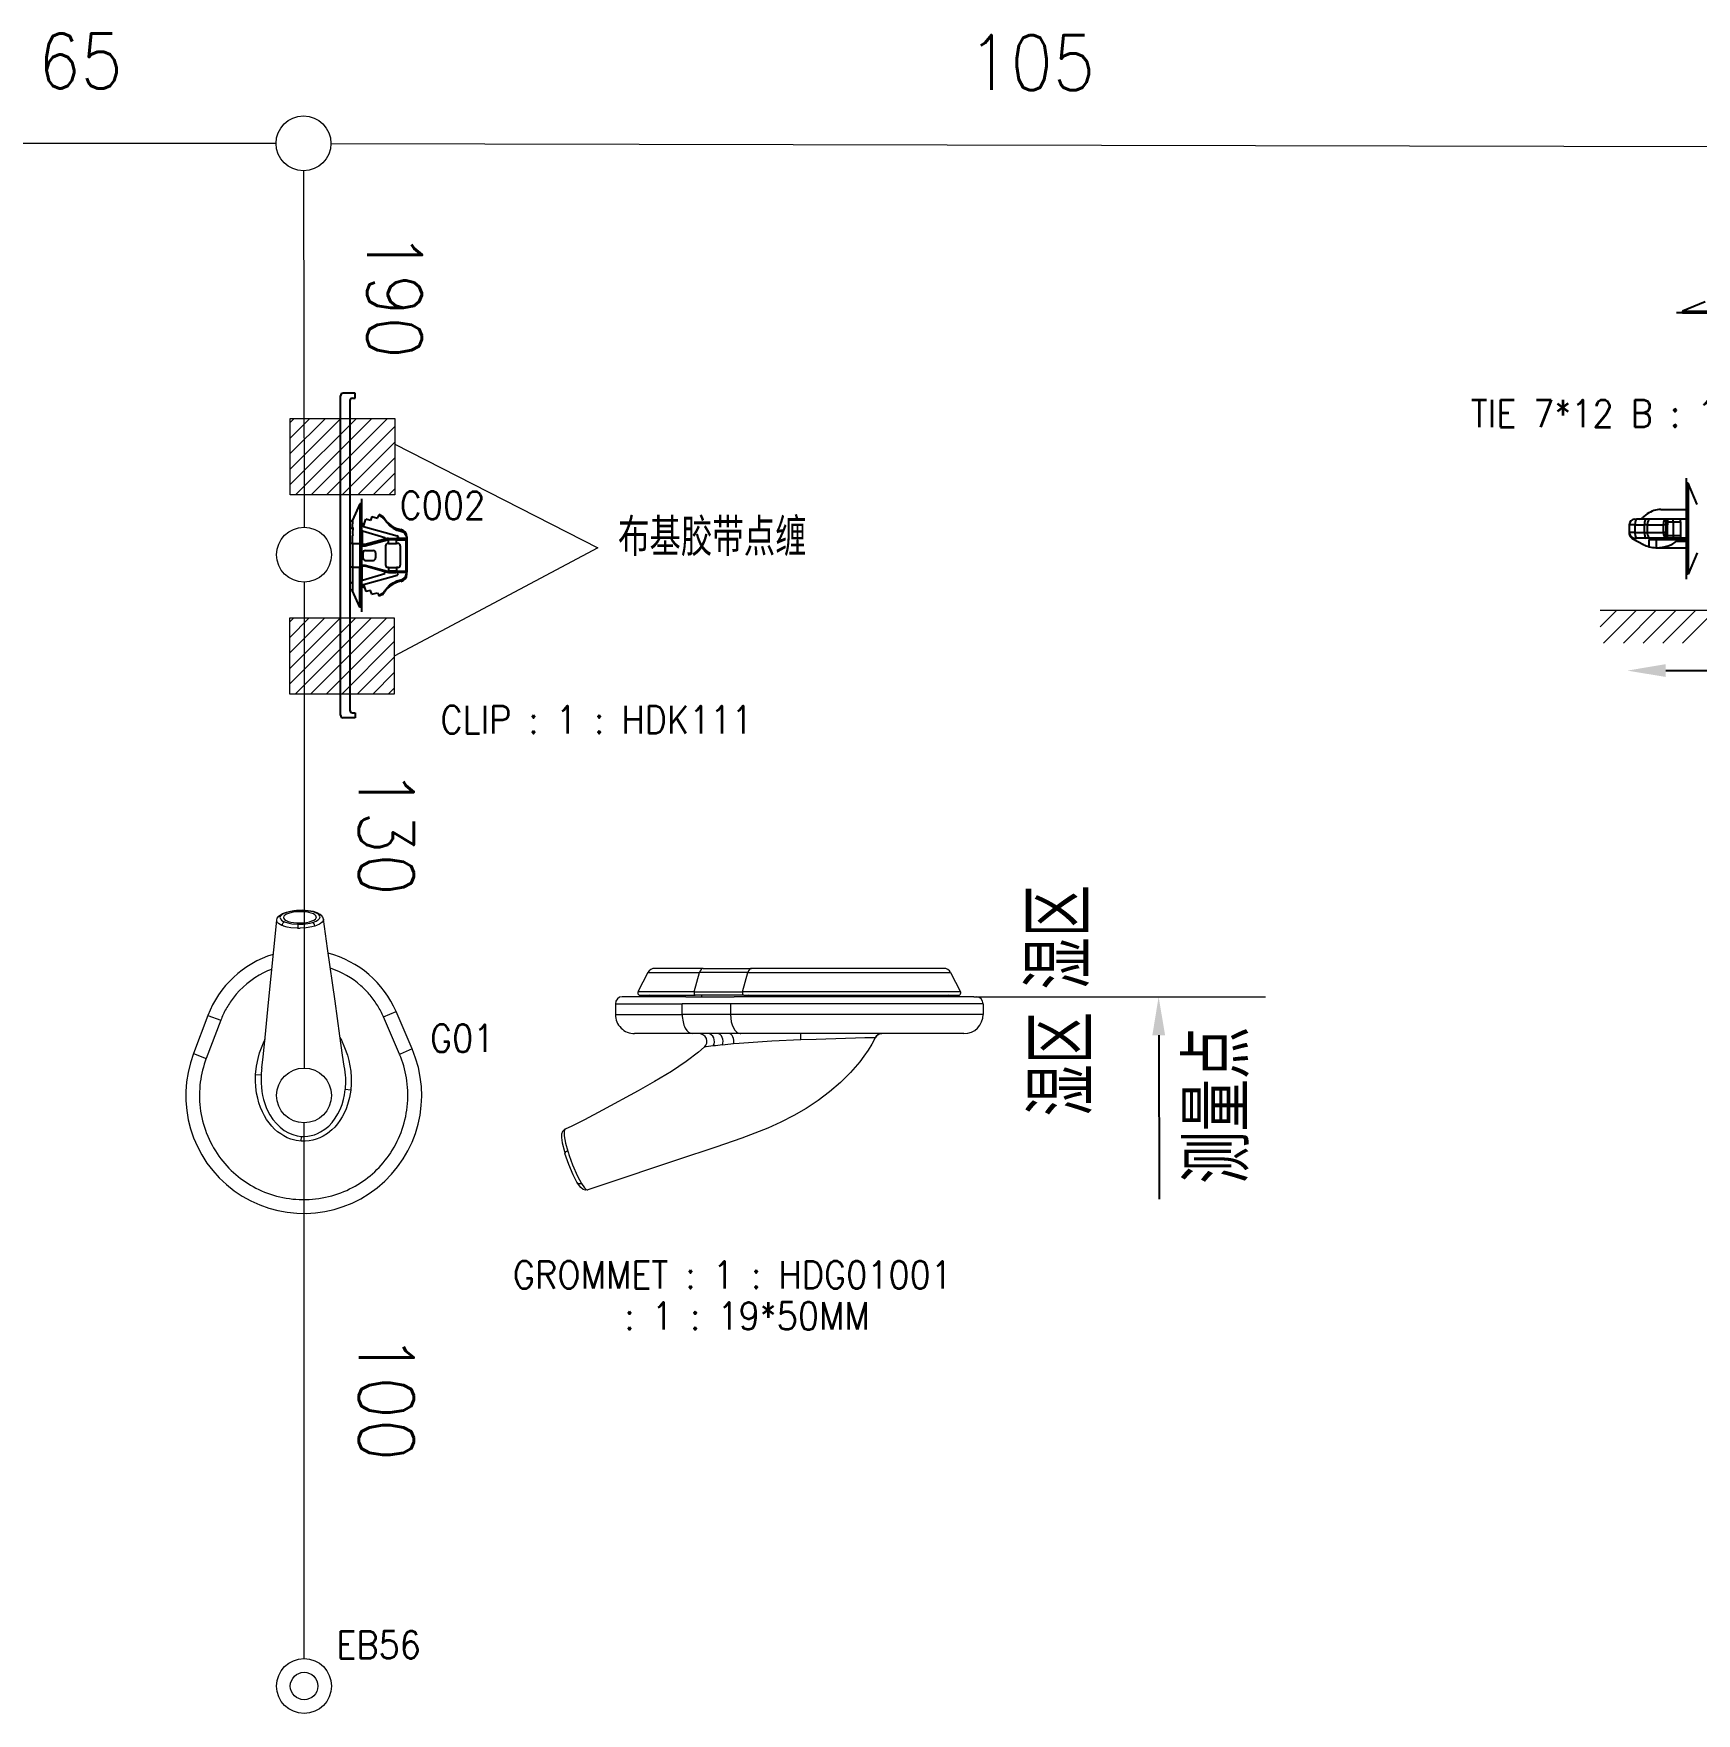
# Model space of a CAD drawing. Header units: inches. Extents: x 47316 to 59086, y 3141 to 11743.
# Drawn here: x 51631.8 to 51783.3, y 9577.9 to 9730.9 of the extents above; entities that cross this region are included whole.
import ezdxf

# ---------------------------------------------------------------- set-up
doc = ezdxf.new("R2010")
doc.units = ezdxf.units.IN
doc.header["$MEASUREMENT"] = 0
doc.styles.add('MtX_FangSong_GB2312', font='')
doc.styles.get("Standard").update_dxf_attribs({"font": ''})
doc.styles.get('MtX_FangSong_GB2312').set_extended_font_data('FangSong_GB2312')
doc.styles.get('Standard').set_extended_font_data('SimSun')
doc.linetypes.add('_VH_FELT_TAPE', pattern='A,0.4,-0.7,["FELT",Standard,S=0.3,R=0,X=-0.5,Y=-0.15],-0.7', length=1.8)
doc.linetypes.add('_VH_FULL_TAPE', pattern='A,0.0001,[30,VeSys.shx,S=0.1,R=0,X=0,Y=0],-0.8,[30,VeSys.shx,S=0.1,R=180,X=0,Y=0],-0.0001', length=0.8002)

msp = doc.modelspace()

# ---------------------------------------------------------------- linework, layer by layer
at = {"color": 0, "linetype": '_VH_FELT_TAPE', "lineweight": 15, "ltscale": 5}
for p, q in [((51653.88, 9720.91), (51617.37, 9720.91)), ((51658.88, 9720.9), (51785.26, 9720.63))]:
    msp.add_line(p, q, dxfattribs=at)
at = {"color": 0, "linetype": '_VH_FULL_TAPE', "lineweight": 15, "ltscale": 5}
for p, q in [((51656.39, 9718.41), (51656.43, 9685.93)), ((51656.43, 9680.93), (51656.43, 9636.66)), ((51656.43, 9582.85), (51656.43, 9631.66))]:
    msp.add_line(p, q, dxfattribs=at)
at = {"color": 0, "lineweight": -3, "ltscale": 0.224985}
msp.add_line((51786.35, 9705.46), (51781.5, 9705.46), dxfattribs=at)
at = {"color": 0, "lineweight": -3, "ltscale": 0.102777}
msp.add_line((51784.09, 9706.47), (51782.03, 9705.62), dxfattribs=at)
at = {"color": 0, "lineweight": -3, "ltscale": 0.202499}
for p, q in [((51782.03, 9705.62), (51786.41, 9705.62)), ((51782.03, 9705.46), (51786.41, 9705.46))]:
    msp.add_line(p, q, dxfattribs=at)
at = {"color": 0, "lineweight": -3, "ltscale": 0.0075}
msp.add_line((51782.03, 9705.62), (51782.03, 9705.46), dxfattribs=at)
at = {"color": 0, "lineweight": -3}
for p, q in [((51659.75, 9668.8), (51659.75, 9697.92)), ((51661.1, 9698.15), (51659.98, 9698.15)), ((51660.83, 9697.7), (51661.1, 9697.7)), ((51661.1, 9697.7), (51661.1, 9698.15)), ((51660.6, 9697.47), (51660.6, 9669.25)), ((51661.68, 9688.51), (51661.68, 9684.48)), ((51661.5, 9688.07), (51660.86, 9686.58)), ((51661.68, 9688.11), (51661.5, 9688.07)), ((51661.5, 9688.07), (51661.5, 9687.58)), ((51661.5, 9687.58), (51661.5, 9684.44)), ((51661.68, 9687.62), (51661.68, 9688.11)), ((51661.68, 9684.44), (51661.68, 9687.62)), ((51663.12, 9686.77), (51663.24, 9687.01)), ((51663.27, 9687.08), (51663.24, 9687.01)), ((51663.57, 9686.82), (51663.24, 9687.01)), ((51663.57, 9686.92), (51663.27, 9687.08)), ((51660.86, 9686.5), (51660.86, 9686.58)), ((51660.86, 9686.07), (51660.86, 9686.24)), ((51660.86, 9685.92), (51660.86, 9686.07)), ((51661.68, 9686.27), (51661.81, 9686.27)), ((51661.81, 9686.02), (51661.68, 9686.05)), ((51661.68, 9685.68), (51661.72, 9685.64)), ((51661.72, 9685.64), (51661.72, 9684.35)), ((51661.72, 9685.64), (51661.77, 9685.6)), ((51661.77, 9685.6), (51663.79, 9685.01)), ((51661.81, 9686.27), (51661.93, 9686.26)), ((51661.81, 9686.27), (51661.81, 9686.02)), ((51661.81, 9686.02), (51661.84, 9686.01)), ((51661.84, 9686.01), (51662.06, 9686.66)), ((51661.84, 9686.01), (51664.91, 9685.15)), ((51662.48, 9686.55), (51662.06, 9686.66)), ((51662.6, 9686.9), (51662.48, 9686.55)), ((51662.6, 9686.9), (51663.12, 9686.77)), ((51663.57, 9686.82), (51663.57, 9686.92)), ((51663.77, 9686.73), (51663.77, 9686.62)), ((51665.25, 9685.73), (51665.25, 9685.58)), ((51660.74, 9684.44), (51660.6, 9684.44)), ((51660.86, 9684.44), (51660.74, 9684.44)), ((51660.86, 9684.44), (51660.86, 9685.17)), ((51660.86, 9684.44), (51660.86, 9682.29)), ((51660.86, 9684.44), (51661.5, 9684.44)), ((51661.5, 9684.44), (51661.5, 9682.29)), ((51661.5, 9684.44), (51661.68, 9684.44)), ((51661.68, 9682.24), (51661.68, 9684.48)), ((51661.68, 9684.44), (51661.68, 9682.29)), ((51661.99, 9684.35), (51661.68, 9684.35)), ((51661.68, 9684.24), (51662.01, 9684.24)), ((51664.01, 9684.91), (51661.99, 9684.35)), ((51662.01, 9684.24), (51661.99, 9684.35)), ((51662.01, 9684.24), (51664.03, 9684.8)), ((51663.79, 9685.01), (51663.79, 9684.85)), ((51663.85, 9684.24), (51663.85, 9682.49)), ((51664.03, 9684.8), (51664.01, 9684.91)), ((51664.12, 9684.91), (51664.01, 9684.91)), ((51664.03, 9684.8), (51664.12, 9684.8)), ((51664.12, 9684.46), (51664.08, 9684.46)), ((51664.12, 9684.8), (51664.12, 9684.91)), ((51664.12, 9684.91), (51664.81, 9684.91)), ((51664.12, 9684.46), (51664.12, 9684.8)), ((51664.86, 9684.8), (51664.12, 9684.8)), ((51664.12, 9684.46), (51664.86, 9684.46)), ((51665.68, 9684.91), (51664.81, 9684.91)), ((51664.86, 9684.46), (51664.86, 9684.8)), ((51664.86, 9684.8), (51665.74, 9684.8)), ((51664.97, 9684.46), (51664.86, 9684.46)), ((51665, 9685.05), (51665, 9685.02)), ((51665.2, 9684.24), (51665.2, 9682.49)), ((51665.74, 9681.93), (51665.74, 9684.8)), ((51665.8, 9685.07), (51665.8, 9684.85)), ((51665.8, 9684.89), (51665.8, 9684.9)), ((51665.8, 9684.85), (51665.8, 9684.89)), ((51665.8, 9684.85), (51665.8, 9681.87)), ((51661.68, 9682.49), (51662.01, 9682.49)), ((51661.99, 9682.38), (51661.68, 9682.38)), ((51661.72, 9681.08), (51661.72, 9682.38)), ((51661.79, 9683.59), (51661.79, 9683.14)), ((51662.01, 9682.49), (51661.99, 9682.38)), ((51664.01, 9681.82), (51661.99, 9682.38)), ((51662.01, 9682.49), (51664.03, 9681.93)), ((51662.02, 9683.81), (51662.73, 9683.81)), ((51662.02, 9682.91), (51662.73, 9682.91)), ((51662.96, 9683.14), (51662.96, 9683.59)), ((51660.74, 9682.29), (51660.6, 9682.29)), ((51660.86, 9682.29), (51660.74, 9682.29)), ((51660.86, 9682.29), (51660.86, 9681.56)), ((51660.86, 9682.29), (51661.5, 9682.29)), ((51660.86, 9681.56), (51660.86, 9680.8)), ((51661.5, 9679.14), (51661.5, 9682.29)), ((51661.5, 9682.29), (51661.68, 9682.29)), ((51661.68, 9682.29), (51661.68, 9679.11)), ((51661.68, 9682.24), (51661.68, 9678.21)), ((51661.68, 9681.04), (51661.72, 9681.08)), ((51661.72, 9681.08), (51661.77, 9681.12)), ((51661.77, 9681.12), (51663.79, 9681.72)), ((51661.84, 9680.72), (51664.91, 9681.57)), ((51663.79, 9681.72), (51663.79, 9681.88)), ((51664.03, 9681.93), (51664.01, 9681.82)), ((51664.12, 9681.82), (51664.01, 9681.82)), ((51664.03, 9681.93), (51664.12, 9681.93)), ((51664.12, 9682.26), (51664.08, 9682.26)), ((51664.12, 9682.26), (51664.12, 9681.93)), ((51664.12, 9682.26), (51664.86, 9682.26)), ((51664.12, 9681.93), (51664.12, 9681.82)), ((51664.86, 9681.93), (51664.12, 9681.93)), ((51664.12, 9681.82), (51664.81, 9681.82)), ((51665.68, 9681.82), (51664.81, 9681.82)), ((51664.86, 9682.26), (51664.86, 9681.93)), ((51664.97, 9682.26), (51664.86, 9682.26)), ((51664.86, 9681.93), (51665.74, 9681.93)), ((51665, 9681.68), (51665, 9681.7)), ((51665.25, 9681), (51665.25, 9681.15)), ((51665.8, 9681.66), (51665.8, 9681.87)), ((51665.8, 9681.87), (51665.8, 9681.83)), ((51665.8, 9681.83), (51665.8, 9681.83)), ((51660.86, 9680.8), (51660.86, 9680.65)), ((51660.86, 9680.65), (51660.86, 9680.47)), ((51660.86, 9680.47), (51660.86, 9680.22)), ((51660.86, 9680.22), (51660.86, 9680.15)), ((51661.5, 9678.66), (51660.86, 9680.15)), ((51661.68, 9680.67), (51661.81, 9680.71)), ((51661.81, 9680.46), (51661.68, 9680.46)), ((51661.81, 9680.71), (51661.84, 9680.72)), ((51661.81, 9680.71), (51661.81, 9680.46)), ((51661.81, 9680.46), (51661.93, 9680.46)), ((51661.84, 9680.72), (51662.06, 9680.07)), ((51662.48, 9680.17), (51662.06, 9680.07)), ((51662.6, 9679.82), (51662.48, 9680.17)), ((51662.6, 9679.82), (51663.12, 9679.95)), ((51663.12, 9679.95), (51663.24, 9679.72)), ((51663.57, 9679.91), (51663.24, 9679.72)), ((51663.27, 9679.64), (51663.24, 9679.72)), ((51663.57, 9679.81), (51663.27, 9679.64)), ((51663.57, 9679.91), (51663.57, 9679.81)), ((51663.77, 9680), (51663.77, 9680.1)), ((51661.5, 9678.66), (51661.5, 9679.14)), ((51661.68, 9678.61), (51661.5, 9678.66)), ((51661.68, 9679.11), (51661.68, 9678.61)), ((51661.1, 9668.58), (51659.98, 9668.58)), ((51660.83, 9669.03), (51661.1, 9669.03)), ((51661.1, 9669.03), (51661.1, 9668.58))]:
    msp.add_line(p, q, dxfattribs=at)
at = {"color": 0, "lineweight": 15}
for p, q in [((51661.2, 9695.84), (51655.17, 9689.82)), ((51659.79, 9695.84), (51655.17, 9691.23)), ((51658.37, 9695.84), (51655.17, 9692.64)), ((51656.96, 9695.84), (51655.17, 9694.06)), ((51655.54, 9695.84), (51655.17, 9695.47)), ((51655.17, 9688.89), (51655.17, 9695.84)), ((51655.17, 9695.84), (51664.7, 9695.84)), ((51662.61, 9695.84), (51655.66, 9688.89)), ((51664.03, 9695.84), (51657.08, 9688.89)), ((51664.7, 9695.1), (51658.49, 9688.89)), ((51664.7, 9695.84), (51664.7, 9688.89)), ((51664.7, 9693.68), (51659.9, 9688.89)), ((51664.7, 9693.49), (51683.2, 9684.07)), ((51664.7, 9692.27), (51661.32, 9688.89)), ((51664.7, 9690.86), (51662.73, 9688.89)), ((51664.7, 9688.89), (51655.17, 9688.89)), ((51664.7, 9689.44), (51664.15, 9688.89)), ((51683.2, 9684.07), (51664.65, 9674.2)), ((51774.53, 9676.86, 0), (51776.06, 9678.39, 0)), ((51774.53, 9678.39, 0), (51800.42, 9678.39, 0)), ((51774.85, 9675.38, 0), (51777.85, 9678.39, 0)), ((51776.65, 9675.38, 0), (51779.65, 9678.39, 0)), ((51778.44, 9675.38, 0), (51781.45, 9678.39, 0)), ((51780.24, 9675.38, 0), (51783.24, 9678.39, 0)), ((51782.04, 9675.38, 0), (51785.04, 9678.39, 0)), ((51661.16, 9677.68), (51655.13, 9671.65)), ((51659.74, 9677.68), (51655.13, 9673.06)), ((51658.33, 9677.68), (51655.13, 9674.48)), ((51656.91, 9677.68), (51655.13, 9675.89)), ((51655.5, 9677.68), (51655.13, 9677.3)), ((51655.13, 9670.72), (51655.13, 9677.68)), ((51655.13, 9677.68), (51664.65, 9677.68)), ((51662.57, 9677.68), (51655.62, 9670.72)), ((51663.98, 9677.68), (51657.03, 9670.72)), ((51664.65, 9676.93), (51658.45, 9670.72)), ((51664.65, 9677.68), (51664.65, 9670.72)), ((51664.65, 9675.52), (51659.86, 9670.72)), ((51664.65, 9674.1), (51661.27, 9670.72)), ((51664.65, 9672.69), (51662.69, 9670.72)), ((51664.65, 9670.72), (51655.13, 9670.72)), ((51664.65, 9671.27), (51664.1, 9670.72)), ((51653.94, 9650.13), (51653.99, 9650.3)), ((51653.99, 9650.3), (51654.1, 9650.46)), ((51654.1, 9650.46), (51654.25, 9650.59)), ((51654.25, 9650.45), (51654.23, 9650.36)), ((51654.23, 9650.36), (51654.27, 9650.24)), ((51654.25, 9650.59), (51654.48, 9650.73)), ((51654.32, 9650.54), (51654.25, 9650.45)), ((51654.27, 9650.24), (51654.37, 9650.12)), ((51654.4, 9650.62), (51654.32, 9650.54)), ((51654.52, 9650.7), (51654.4, 9650.62)), ((51654.48, 9650.73), (51654.83, 9650.86)), ((51654.67, 9650.77), (51654.52, 9650.7)), ((51655.05, 9650.89), (51654.67, 9650.77)), ((51654.83, 9650.86), (51655.29, 9650.96)), ((51655.51, 9650.97), (51655.05, 9650.89)), ((51655.29, 9650.96), (51655.87, 9651.02)), ((51655.75, 9651), (51655.51, 9650.97)), ((51656.25, 9651.01), (51655.75, 9651)), ((51655.87, 9651.02), (51656.26, 9651.03)), ((51656.85, 9650.96), (51656.25, 9651.01)), ((51656.81, 9650.99), (51656.26, 9651.03)), ((51657.28, 9650.91), (51656.81, 9650.99)), ((51657.25, 9650.89), (51656.85, 9650.96)), ((51657.41, 9650.83), (51657.25, 9650.89)), ((51657.64, 9650.79), (51657.28, 9650.91)), ((51657.68, 9650.71), (51657.41, 9650.83)), ((51657.89, 9650.65), (51657.64, 9650.79)), ((51657.76, 9650.19), (51657.84, 9650.27)), ((51657.88, 9650.51), (51657.82, 9650.6)), ((51657.84, 9650.27), (51657.88, 9650.35)), ((51657.89, 9650.43), (51657.88, 9650.51)), ((51657.88, 9650.35), (51657.89, 9650.43)), ((51658.05, 9650.52), (51657.89, 9650.65)), ((51658.14, 9650.39), (51658.05, 9650.52)), ((51658.2, 9650.21), (51658.14, 9650.39)), ((51658.2, 9650.21), (51658.18, 9650.08)), ((51658.58, 9647.54), (51658.2, 9650.21)), ((51653.67, 9647.44), (51653.94, 9650.13)), ((51653.95, 9650.03), (51653.94, 9650.13)), ((51654.01, 9649.92), (51653.95, 9650.03)), ((51654.1, 9649.82), (51654.01, 9649.92)), ((51654.25, 9649.73), (51654.1, 9649.82)), ((51654.42, 9649.64), (51654.25, 9649.73)), ((51654.37, 9650.12), (51654.49, 9650.04)), ((51654.46, 9649.63), (51654.42, 9649.64)), ((51654.56, 9649.59), (51654.46, 9649.63)), ((51654.49, 9650.04), (51654.65, 9649.97)), ((51654.88, 9649.5), (51654.56, 9649.59)), ((51654.65, 9649.97), (51654.95, 9649.88)), ((51655.23, 9649.44), (51654.88, 9649.5)), ((51654.95, 9649.88), (51655.32, 9649.81)), ((51655.85, 9649.4), (51655.23, 9649.44)), ((51655.32, 9649.81), (51655.88, 9649.77)), ((51655.88, 9649.77), (51656.34, 9649.78)), ((51656.61, 9649.43), (51656.08, 9649.4)), ((51656.34, 9649.78), (51656.57, 9649.8)), ((51656.57, 9649.8), (51657, 9649.87)), ((51657.14, 9649.52), (51656.61, 9649.43)), ((51657, 9649.87), (51657.21, 9649.93)), ((51657.41, 9649.59), (51657.14, 9649.52)), ((51657.21, 9649.93), (51657.54, 9650.05)), ((51657.57, 9649.64), (51657.41, 9649.59)), ((51657.54, 9650.05), (51657.66, 9650.12)), ((51657.84, 9649.76), (51657.57, 9649.64)), ((51657.66, 9650.12), (51657.76, 9650.19)), ((51657.94, 9649.82), (51657.84, 9649.76)), ((51658.09, 9649.95), (51657.94, 9649.82)), ((51658.18, 9650.08), (51658.09, 9649.95)), ((51653.19, 9642.63), (51653.67, 9647.44)), ((51659.26, 9642.76), (51658.58, 9647.54)), ((51692.8, 9645.74), (51688.39, 9645.74)), ((51692.8, 9645.74), (51697.2, 9645.74)), ((51714.55, 9645.74), (51697.2, 9645.74)), ((51714.72, 9645.74), (51714.55, 9645.74)), ((51687.77, 9645.36), (51686.86, 9643.59)), ((51687.77, 9645.36), (51692.47, 9645.36)), ((51691.99, 9643.59), (51692.47, 9645.36)), ((51696.87, 9645.36), (51692.47, 9645.36)), ((51696.39, 9643.59), (51696.87, 9645.36)), ((51696.87, 9645.36), (51715.16, 9645.36)), ((51715.16, 9645.36), (51715.34, 9645.36)), ((51715.34, 9645.36), (51716.25, 9643.59)), ((51652.9, 9639.44), (51653.19, 9642.63)), ((51659.68, 9639.58), (51659.26, 9642.76)), ((51691.23, 9643.15), (51685.43, 9643.15)), ((51691.99, 9643.59), (51686.86, 9643.59)), ((51687.05, 9643.29), (51692.08, 9643.29)), ((51691.23, 9643.15), (51695.63, 9643.15)), ((51691.99, 9643.59), (51696.39, 9643.59)), ((51696.49, 9643.29), (51692.08, 9643.29)), ((51717.47, 9643.15), (51695.63, 9643.15)), ((51716.05, 9643.59), (51696.39, 9643.59)), ((51696.49, 9643.29), (51715.87, 9643.29)), ((51715.87, 9643.29), (51716.06, 9643.29)), ((51716.25, 9643.59), (51716.05, 9643.59)), ((51717.47, 9643.15), (51717.68, 9643.15)), ((51717.47, 9643.15), (51744.04, 9643.15)), ((51647.67, 9641.45), (51646.35, 9637.99)), ((51647.67, 9641.45), (51648.84, 9641.01)), ((51663.67, 9641.32), (51664.82, 9641.81)), ((51665.13, 9637.91), (51663.67, 9641.32)), ((51666.28, 9638.4), (51664.82, 9641.81)), ((51684.8, 9642.52), (51690.89, 9642.52)), ((51684.8, 9642.52), (51684.8, 9641.54)), ((51684.8, 9641.54), (51690.89, 9641.54)), ((51695.3, 9642.52), (51690.89, 9642.52)), ((51690.89, 9641.54), (51690.89, 9642.52)), ((51695.3, 9641.54), (51690.89, 9641.54)), ((51718.09, 9642.52), (51695.3, 9642.52)), ((51695.3, 9642.52), (51695.3, 9641.54)), ((51718.09, 9641.54), (51695.3, 9641.54)), ((51718.31, 9642.52), (51718.09, 9642.52)), ((51718.31, 9641.54), (51718.09, 9641.54)), ((51718.31, 9642.52), (51718.31, 9641.54)), ((51648.84, 9641.01), (51647.52, 9637.54)), ((51659.93, 9637.84), (51659.68, 9639.58)), ((51686.62, 9639.79), (51686.55, 9639.79)), ((51688.33, 9639.79), (51686.62, 9639.79)), ((51689.35, 9639.79), (51688.33, 9639.79)), ((51690.53, 9639.79), (51689.35, 9639.79)), ((51691.82, 9639.79), (51690.53, 9639.79)), ((51696.22, 9639.79), (51691.82, 9639.79)), ((51699.05, 9639.79), (51696.22, 9639.79)), ((51702.27, 9639.79), (51699.05, 9639.79)), ((51705.62, 9639.79), (51702.27, 9639.79)), ((51708.79, 9639.79), (51705.62, 9639.79)), ((51711.51, 9639.79), (51708.79, 9639.79)), ((51713.69, 9639.79), (51711.51, 9639.79)), ((51715.38, 9639.79), (51713.69, 9639.79)), ((51716.36, 9639.79), (51715.38, 9639.79)), ((51716.56, 9639.79), (51716.36, 9639.79)), ((51646.35, 9637.99), (51647.52, 9637.54)), ((51652.24, 9637.54), (51652.38, 9638.03)), ((51652.38, 9638.03), (51652.54, 9638.5)), ((51652.54, 9638.5), (51652.72, 9638.95)), ((51652.71, 9637.69), (51652.9, 9639.44)), ((51652.72, 9638.95), (51652.88, 9639.3)), ((51659.7, 9639.44), (51659.83, 9639.2)), ((51659.83, 9639.2), (51660.13, 9638.52)), ((51660.13, 9638.52), (51660.38, 9637.82)), ((51666.28, 9638.4), (51665.19, 9637.93)), ((51692.37, 9638.11), (51691.24, 9637.24)), ((51692.9, 9638.57), (51692.37, 9638.11)), ((51692.91, 9638.57), (51692.9, 9638.57)), ((51692.9, 9638.57), (51692.9, 9638.57)), ((51692.92, 9638.57), (51692.91, 9638.57)), ((51693.06, 9638.59), (51692.92, 9638.57)), ((51693.71, 9638.67), (51693.06, 9638.59)), ((51696.07, 9638.9), (51695.56, 9638.86)), ((51699.07, 9639.1), (51696.07, 9638.9)), ((51701.71, 9639.23), (51699.07, 9639.1)), ((51703.08, 9639.27), (51701.71, 9639.23)), ((51707.55, 9639.4), (51703.08, 9639.27)), ((51707.82, 9638.29), (51707.45, 9637.75)), ((51708.16, 9638.84), (51707.82, 9638.29)), ((51708.48, 9639.41), (51708.16, 9638.84)), ((51708.47, 9639.42), (51708.42, 9639.42)), ((51708.48, 9639.41), (51708.47, 9639.42)), ((51652.02, 9636.08), (51652.1, 9636.82)), ((51652.1, 9636.82), (51652.24, 9637.54)), ((51652.59, 9636.68), (51652.71, 9637.69)), ((51660.1, 9636.84), (51659.93, 9637.84)), ((51660.38, 9637.82), (51660.51, 9637.34)), ((51660.51, 9637.34), (51660.61, 9636.85)), ((51660.61, 9636.85), (51660.68, 9636.36)), ((51665.13, 9637.91), (51665.19, 9637.93)), ((51691.24, 9637.24), (51689.9, 9636.33)), ((51707.06, 9637.23), (51706.22, 9636.24)), ((51707.45, 9637.75), (51707.06, 9637.23)), ((51652.01, 9635.5), (51652.02, 9636.08)), ((51652.04, 9634.93), (51652.01, 9635.5)), ((51652.02, 9636.08), (51652.52, 9636.05)), ((51652.11, 9634.36), (51652.04, 9634.93)), ((51652.52, 9636.05), (51652.51, 9635.67)), ((51652.51, 9635.67), (51652.51, 9635.28)), ((51652.51, 9635.28), (51652.54, 9634.9)), ((51652.54, 9634.9), (51652.58, 9634.53)), ((51660.68, 9636.36), (51660.72, 9635.79)), ((51660.72, 9635.22), (51660.68, 9634.64)), ((51660.72, 9635.79), (51660.72, 9635.22)), ((51688.37, 9635.42), (51686.87, 9634.58)), ((51689.9, 9636.33), (51688.37, 9635.42)), ((51705.31, 9635.33), (51704.32, 9634.48)), ((51706.22, 9636.24), (51705.31, 9635.33)), ((51652.21, 9633.91), (51652.11, 9634.36)), ((51652.32, 9633.49), (51652.21, 9633.91)), ((51652.47, 9633.07), (51652.32, 9633.49)), ((51652.58, 9634.53), (51652.65, 9634.15)), ((51652.65, 9634.15), (51652.74, 9633.78)), ((51652.74, 9633.78), (51652.85, 9633.42)), ((51652.85, 9633.42), (51652.98, 9633.06)), ((51659.9, 9633.33), (51660.03, 9633.78)), ((51660.03, 9633.78), (51660.13, 9634.23)), ((51660.13, 9634.23), (51660.19, 9634.7)), ((51660.68, 9634.65), (51660.19, 9634.7)), ((51660.57, 9633.98), (51660.4, 9633.33)), ((51660.68, 9634.64), (51660.57, 9633.98)), ((51686.87, 9634.58), (51683.62, 9632.81)), ((51703.28, 9633.69), (51702.19, 9632.97)), ((51704.32, 9634.48), (51703.28, 9633.69)), ((51652.63, 9632.68), (51652.47, 9633.07)), ((51652.82, 9632.31), (51652.63, 9632.68)), ((51653.02, 9631.98), (51652.82, 9632.31)), ((51652.98, 9633.06), (51653.14, 9632.72)), ((51653.25, 9631.66), (51653.02, 9631.98)), ((51653.14, 9632.72), (51653.32, 9632.39)), ((51653.32, 9632.39), (51653.59, 9631.97)), ((51653.59, 9631.97), (51653.91, 9631.59)), ((51659, 9631.71), (51659.28, 9632.08)), ((51659.28, 9632.08), (51659.52, 9632.47)), ((51659.7, 9631.87), (51659.47, 9631.56)), ((51659.52, 9632.47), (51659.73, 9632.89)), ((51659.91, 9632.2), (51659.7, 9631.87)), ((51659.73, 9632.89), (51659.9, 9633.33)), ((51660.09, 9632.55), (51659.91, 9632.2)), ((51660.26, 9632.93), (51660.09, 9632.55)), ((51660.4, 9633.33), (51660.26, 9632.93)), ((51681.98, 9631.93), (51680.84, 9631.37)), ((51683.62, 9632.81), (51681.98, 9631.93)), ((51701.06, 9632.32), (51699.89, 9631.73)), ((51702.19, 9632.97), (51701.06, 9632.32)), ((51653.49, 9631.37), (51653.25, 9631.66)), ((51653.75, 9631.1), (51653.49, 9631.37)), ((51654.02, 9630.86), (51653.75, 9631.1)), ((51653.91, 9631.59), (51654.25, 9631.26)), ((51654.31, 9630.65), (51654.02, 9630.86)), ((51654.25, 9631.26), (51654.63, 9630.98)), ((51654.6, 9630.47), (51654.31, 9630.65)), ((51654.9, 9630.31), (51654.6, 9630.47)), ((51654.63, 9630.98), (51655.02, 9630.75)), ((51655.22, 9630.19), (51654.9, 9630.31)), ((51655.02, 9630.75), (51655.42, 9630.59)), ((51655.42, 9630.59), (51655.81, 9630.49)), ((51655.81, 9630.49), (51656.21, 9630.43)), ((51656.18, 9629.99), (51656.21, 9630.43)), ((51656.47, 9630.43), (51656.78, 9630.45)), ((51656.78, 9630.45), (51657.08, 9630.5)), ((51657.08, 9630.5), (51657.38, 9630.58)), ((51657.38, 9630.58), (51657.67, 9630.69)), ((51657.67, 9630.69), (51657.94, 9630.83)), ((51658.16, 9630.44), (51657.86, 9630.29)), ((51657.94, 9630.83), (51658.33, 9631.08)), ((51658.58, 9630.7), (51658.16, 9630.44)), ((51658.33, 9631.08), (51658.68, 9631.37)), ((51658.97, 9631.02), (51658.58, 9630.7)), ((51658.68, 9631.37), (51659, 9631.71)), ((51659.23, 9631.28), (51658.97, 9631.02)), ((51659.47, 9631.56), (51659.23, 9631.28)), ((51679.9, 9630.64), (51679.89, 9630.33)), ((51679.89, 9630.33), (51679.96, 9629.84)), ((51679.98, 9630.87), (51679.9, 9630.64)), ((51680.12, 9631.03), (51679.98, 9630.87)), ((51680.14, 9630.96), (51680.12, 9630.68)), ((51680.12, 9630.68), (51680.14, 9630.49)), ((51680.18, 9631.06), (51680.14, 9630.96)), ((51680.14, 9630.49), (51680.26, 9629.81)), ((51680.2, 9631.09), (51680.18, 9631.06)), ((51680.22, 9631.1), (51680.2, 9631.09)), ((51680.84, 9631.37), (51680.22, 9631.1)), ((51697.5, 9630.72), (51696.31, 9630.27)), ((51698.7, 9631.19), (51697.5, 9630.72)), ((51699.89, 9631.73), (51698.7, 9631.19)), ((51655.7, 9630.06), (51655.22, 9630.19)), ((51656.18, 9629.99), (51655.7, 9630.06)), ((51656.54, 9629.99), (51656.18, 9629.99)), ((51656.9, 9630.02), (51656.54, 9629.99)), ((51657.22, 9630.08), (51656.9, 9630.02)), ((51657.54, 9630.17), (51657.22, 9630.08)), ((51657.86, 9630.29), (51657.54, 9630.17)), ((51679.96, 9629.84), (51680.15, 9629.05)), ((51680.15, 9629.05), (51680.2, 9628.88)), ((51680.55, 9627.87), (51680.2, 9628.88)), ((51680.26, 9629.81), (51680.46, 9629.09)), ((51693.95, 9629.45), (51690.45, 9628.28)), ((51696.31, 9630.27), (51693.95, 9629.45)), ((51680.95, 9626.92), (51680.55, 9627.87)), ((51680.58, 9628.69), (51680.89, 9627.84)), ((51680.89, 9627.84), (51681.34, 9626.82)), ((51690.45, 9628.28), (51683.46, 9625.94)), ((51681.3, 9626.26), (51680.95, 9626.92)), ((51681.43, 9626.04), (51681.3, 9626.26)), ((51681.34, 9626.82), (51681.71, 9626.15)), ((51681.66, 9625.76), (51681.43, 9626.04)), ((51681.86, 9625.6), (51681.66, 9625.76)), ((51681.71, 9626.15), (51681.99, 9625.75)), ((51681.99, 9625.75), (51682.14, 9625.59)), ((51683.46, 9625.94), (51682.28, 9625.55)), ((51682.08, 9625.53), (51681.86, 9625.6)), ((51682.28, 9625.55), (51682.08, 9625.53)), ((51682.14, 9625.59), (51682.22, 9625.56)), ((51682.22, 9625.56), (51682.25, 9625.55))]:
    msp.add_line(p, q, dxfattribs=at)
at = {"lineweight": -3, "ltscale": 0.45}
msp.add_line((51782.41, 9681.2), (51782.41, 9690.41), dxfattribs=at)
at = {"lineweight": -3, "ltscale": 0.404999}
for p, q in [((51782.41, 9689.95), (51782.41, 9681.66)), ((51782.56, 9689.95), (51782.56, 9681.66))]:
    msp.add_line(p, q, dxfattribs=at)
at = {"lineweight": -3, "ltscale": 0.0075}
for p, q in [((51782.56, 9689.95), (51782.41, 9689.95)), ((51782.56, 9681.66), (51782.41, 9681.66))]:
    msp.add_line(p, q, dxfattribs=at)
at = {"lineweight": -3, "ltscale": 0.102775}
msp.add_line((51783.36, 9688.01), (51782.56, 9689.95), dxfattribs=at)
at = {"lineweight": -3, "ltscale": 0.029166}
msp.add_line((51778.83, 9687.14), (51778.35, 9686.78), dxfattribs=at)
at = {"lineweight": -3, "ltscale": 0.114584}
msp.add_line((51780.06, 9687.55), (51782.41, 9687.55), dxfattribs=at)
at = {"lineweight": -3, "ltscale": 0.035001}
for p, q in [((51777.18, 9686.16), (51777.18, 9685.45)), ((51777.69, 9686.16), (51777.69, 9685.45)), ((51778.57, 9685.45), (51778.57, 9686.16)), ((51778.82, 9686.16), (51778.82, 9685.45)), ((51780.31, 9685.45), (51780.31, 9686.16)), ((51780.52, 9686.16), (51780.52, 9685.45)), ((51780.67, 9685.45), (51780.67, 9686.16))]:
    msp.add_line(p, q, dxfattribs=at)
at = {"lineweight": -3, "ltscale": 0.024818}
for p, q in [((51777.69, 9686.16), (51777.18, 9686.16)), ((51777.69, 9685.45), (51777.18, 9685.45))]:
    msp.add_line(p, q, dxfattribs=at)
at = {"lineweight": -3, "ltscale": 0.00419}
msp.add_line((51777.18, 9685.45), (51777.18, 9685.36), dxfattribs=at)
at = {"lineweight": -3, "ltscale": 0.042757}
for p, q in [((51777.69, 9686.16), (51778.57, 9686.16)), ((51777.69, 9685.45), (51778.57, 9685.45)), ((51778.74, 9686.68), (51777.87, 9686.68)), ((51778.74, 9684.94), (51777.87, 9684.94))]:
    msp.add_line(p, q, dxfattribs=at)
at = {"lineweight": -3, "ltscale": 0.008273}
for p, q in [((51777.7, 9686.68), (51777.87, 9686.68)), ((51777.7, 9684.94), (51777.87, 9684.94))]:
    msp.add_line(p, q, dxfattribs=at)
at = {"lineweight": -3, "ltscale": 0.001286}
msp.add_line((51778.21, 9686.68), (51778.21, 9686.7), dxfattribs=at)
at = {"lineweight": -3, "ltscale": 0.012469}
for p, q in [((51778.82, 9686.16), (51778.57, 9686.16)), ((51778.57, 9685.45), (51778.82, 9685.45))]:
    msp.add_line(p, q, dxfattribs=at)
at = {"lineweight": -3, "ltscale": 0.016626}
for p, q in [((51779.08, 9686.68), (51778.74, 9686.68)), ((51779.08, 9684.94), (51778.74, 9684.94))]:
    msp.add_line(p, q, dxfattribs=at)
at = {"lineweight": -3, "ltscale": 0.072781}
for p, q in [((51778.82, 9686.16), (51780.31, 9686.16)), ((51778.82, 9685.45), (51780.31, 9685.45))]:
    msp.add_line(p, q, dxfattribs=at)
at = {"lineweight": -3, "ltscale": 0.071613}
for p, q in [((51780.55, 9686.68), (51779.08, 9686.68)), ((51780.55, 9684.94), (51779.08, 9684.94))]:
    msp.add_line(p, q, dxfattribs=at)
at = {"lineweight": -3, "ltscale": 0.010089}
for p, q in [((51780.52, 9686.16), (51780.31, 9686.16)), ((51780.52, 9685.45), (51780.31, 9685.45))]:
    msp.add_line(p, q, dxfattribs=at)
at = {"lineweight": -3, "ltscale": 0.007086}
for p, q in [((51780.52, 9686.16), (51780.67, 9686.16)), ((51780.52, 9685.45), (51780.67, 9685.45))]:
    msp.add_line(p, q, dxfattribs=at)
at = {"lineweight": -3, "ltscale": 0.005732}
for p, q in [((51780.67, 9686.68), (51780.55, 9686.68)), ((51780.67, 9684.94), (51780.55, 9684.94))]:
    msp.add_line(p, q, dxfattribs=at)
at = {"lineweight": -3, "ltscale": 0.025}
for p, q in [((51781.18, 9686.68), (51780.67, 9686.68)), ((51780.67, 9686.68), (51780.67, 9686.16)), ((51780.67, 9686.42), (51781.18, 9686.42)), ((51780.67, 9684.94), (51780.67, 9685.45)), ((51780.67, 9685.19), (51781.18, 9685.19)), ((51781.18, 9684.94), (51780.67, 9684.94))]:
    msp.add_line(p, q, dxfattribs=at)
at = {"lineweight": -3, "ltscale": 0.0325}
for p, q in [((51781.84, 9686.68), (51781.18, 9686.68)), ((51781.18, 9686.42), (51781.84, 9686.42)), ((51781.18, 9685.19), (51781.84, 9685.19)), ((51781.84, 9684.94), (51781.18, 9684.94))]:
    msp.add_line(p, q, dxfattribs=at)
at = {"lineweight": -3, "ltscale": 0.0125}
for p, q in [((51781.18, 9686.42), (51781.18, 9686.68)), ((51781.84, 9686.42), (51781.84, 9686.68)), ((51781.18, 9685.19), (51781.18, 9684.94)), ((51781.84, 9685.19), (51781.84, 9684.94))]:
    msp.add_line(p, q, dxfattribs=at)
at = {"lineweight": -3, "ltscale": 0.060001}
for p, q in [((51781.18, 9686.42), (51781.18, 9685.19)), ((51781.84, 9686.42), (51781.84, 9685.19))]:
    msp.add_line(p, q, dxfattribs=at)
at = {"lineweight": -3, "ltscale": 0.021278}
for p, q in [((51782.28, 9686.68), (51781.84, 9686.68)), ((51782.28, 9684.94), (51781.84, 9684.94))]:
    msp.add_line(p, q, dxfattribs=at)
at = {"lineweight": -3, "ltscale": 0.001476}
for p, q in [((51782.31, 9686.68), (51782.28, 9686.68)), ((51782.31, 9684.94), (51782.28, 9684.94))]:
    msp.add_line(p, q, dxfattribs=at)
at = {"lineweight": -3, "ltscale": 0.056026}
msp.add_line((51777.45, 9684.91), (51778.47, 9684.37), dxfattribs=at)
at = {"lineweight": -3, "ltscale": 0.031718}
msp.add_line((51778.99, 9684.16), (51778.99, 9684.81), dxfattribs=at)
at = {"lineweight": -3, "ltscale": 0.032304}
msp.add_line((51778.99, 9684.81), (51779.65, 9684.81), dxfattribs=at)
at = {"lineweight": -3, "ltscale": 0.003716}
msp.add_line((51779.6, 9684.07), (51779.67, 9684.07), dxfattribs=at)
at = {"lineweight": -3, "ltscale": 0.00267}
msp.add_line((51779.65, 9684.07), (51779.6, 9684.07), dxfattribs=at)
at = {"lineweight": -3, "ltscale": 0.036124}
msp.add_line((51779.65, 9684.81), (51779.65, 9684.07), dxfattribs=at)
at = {"lineweight": -3, "ltscale": 0.089438}
msp.add_line((51779.65, 9684.81), (51781.48, 9684.81), dxfattribs=at)
at = {"lineweight": -3, "ltscale": 0.133392}
msp.add_line((51779.67, 9684.07), (51782.41, 9684.07), dxfattribs=at)
at = {"lineweight": -3, "ltscale": 0.045}
for p, q in [((51781.48, 9684.81), (51782.41, 9684.81)), ((51781.48, 9684.66), (51782.41, 9684.66))]:
    msp.add_line(p, q, dxfattribs=at)
at = {"lineweight": -3, "ltscale": 0.007027}
msp.add_line((51781.48, 9684.81), (51781.48, 9684.66), dxfattribs=at)
at = {"lineweight": -3, "ltscale": 0.102785}
msp.add_line((51783.36, 9683.6), (51782.56, 9681.66), dxfattribs=at)
for p, q in [((51780.51, 9672.87), (51795.45, 9672.87)), ((51734.31, 9639.65), (51734.34, 9624.7))]:
    msp.add_line(p, q)
at = {"color": 0, "lineweight": -3}
for points in [[(51660.6, 9685.96), (51660.61, 9685.94), (51660.62, 9685.92), (51660.63, 9685.91), (51660.67, 9685.88), (51660.72, 9685.86), (51660.77, 9685.86), (51660.82, 9685.88), (51660.86, 9685.92)], [(51663.77, 9686.62), (51663.99, 9686.32), (51664.26, 9686.06), (51664.55, 9685.85), (51664.88, 9685.68), (51665.25, 9685.58)], [(51665.25, 9685.58), (51665.43, 9685.51), (51665.59, 9685.39), (51665.71, 9685.22), (51665.78, 9685.03), (51665.8, 9684.9)], [(51664.86, 9684.8), (51664.84, 9684.88), (51664.83, 9684.9), (51664.81, 9684.91)], [(51665.8, 9684.89), (51665.79, 9684.86), (51665.74, 9684.8)], [(51660.86, 9680.8), (51660.85, 9680.82), (51660.81, 9680.85), (51660.76, 9680.86), (51660.7, 9680.86), (51660.65, 9680.84), (51660.63, 9680.83), (51660.6, 9680.76)], [(51663.77, 9680.1), (51663.99, 9680.4), (51664.26, 9680.67), (51664.55, 9680.88), (51664.88, 9681.04), (51665.25, 9681.15)], [(51664.81, 9681.82), (51664.82, 9681.82), (51664.82, 9681.82), (51664.83, 9681.83), (51664.84, 9681.85), (51664.86, 9681.93)], [(51665.25, 9681.15), (51665.43, 9681.21), (51665.59, 9681.33), (51665.71, 9681.5), (51665.78, 9681.7), (51665.8, 9681.83)], [(51665.8, 9681.83), (51665.79, 9681.86), (51665.74, 9681.93)]]:
    msp.add_lwpolyline(points, dxfattribs=at)
at = {"lineweight": -3}
for points in [[(51780.31, 9686.16), (51780.34, 9686.39), (51780.37, 9686.5), (51780.41, 9686.58), (51780.48, 9686.65), (51780.55, 9686.68)], [(51780.55, 9684.94), (51780.51, 9684.94), (51780.44, 9684.99), (51780.37, 9685.12), (51780.33, 9685.28), (51780.31, 9685.45)], [(51780.55, 9686.68), (51780.55, 9686.68), (51780.55, 9686.68), (51780.55, 9686.67), (51780.54, 9686.67), (51780.54, 9686.66), (51780.53, 9686.55), (51780.52, 9686.16)], [(51780.55, 9684.94), (51780.55, 9684.94), (51780.55, 9684.94), (51780.55, 9684.94), (51780.54, 9684.94), (51780.53, 9685.01), (51780.52, 9685.45)]]:
    msp.add_lwpolyline(points, dxfattribs=at)
at = {"color": 0, "linetype": 'Continuous', "lineweight": 15}
for centre, radius in [((51656.38, 9720.91), 2.5), ((51656.43, 9683.43), 2.5), ((51656.43, 9634.16), 2.5), ((51656.43, 9580.35), 2.5), ((51656.43, 9580.35), 1.25)]:
    msp.add_circle(centre, radius, dxfattribs=at)
at = {"color": 0, "lineweight": -3}
for centre, radius, start, end in [((51659.98, 9697.92), 0.224, 90, 180), ((51660.83, 9697.47), 0.224, 90, 180), ((51660.74, 9686.63), 0.134, 180.0002, 336.818), ((51644.48, 9686.28), 16.39, 359.887, 0.7748), ((51767.4, 9685.5), 106.54, 179.773, 180.1788), ((51663.3, 9686.43), 0.56, 32.2852, 60.9779), ((51663.29, 9686.33), 0.566, 31.3586, 60.1994), ((51665.64, 9687.91), 2.22, 212.2852, 259.7296), ((51665.13, 9685.07), 0.672, 0, 79.7296), ((51664.08, 9684.24), 0.224, 90, 180), ((51664.88, 9685.02), 0.112, 270, 0), ((51664.88, 9685.05), 0.112, 0, 74.4759), ((51664.97, 9684.24), 0.224, 0, 90), ((51665.68, 9684.29), 0.615, 78.7356, 90.2236), ((51662.02, 9683.59), 0.224, 90, 180), ((51662.02, 9683.14), 0.224, 180, 270), ((51662.73, 9683.59), 0.224, 0, 90), ((51662.73, 9683.14), 0.224, 270, 0), ((51664.08, 9682.49), 0.224, 180, 270), ((51664.97, 9682.49), 0.224, 270, 0), ((51665.64, 9678.82), 2.22, 100.2704, 147.7148), ((51664.88, 9681.7), 0.112, 0, 90), ((51664.88, 9681.68), 0.112, 285.5241, 0), ((51665.13, 9681.66), 0.672, 280.2704, 0), ((51665.68, 9682.43), 0.615, 269.7764, 281.2644), ((51660.74, 9680.09), 0.134, 23.182, 179.9998), ((51663.29, 9680.4), 0.566, 299.8006, 328.6414), ((51663.3, 9680.3), 0.56, 299.0221, 327.7148), ((51659.98, 9668.8), 0.224, 180, 270), ((51660.83, 9669.25), 0.224, 180, 270)]:
    msp.add_arc(centre, radius, start, end, dxfattribs=at)
at = {"lineweight": -3}
for centre, radius, start, end in [((51780.06, 9685.5), 2.05, 90.0001, 126.8699), ((51777.7, 9686.16), 0.512, 90, 180), ((51777.7, 9685.45), 0.512, 180, 270), ((51778.05, 9687.19), 0.512, 270, 306.8699), ((51782.28, 9686.42), 0.254, 59.9214, 89.9929), ((51782.31, 9686.42), 0.254, 67.4522, 89.9911), ((51777.7, 9685.36), 0.512, 180, 241.8214), ((51779.67, 9686.63), 2.56, 241.8214, 268.2969), ((51782.28, 9685.19), 0.254, 270.0071, 300.0786), ((51782.31, 9685.19), 0.254, 270.0089, 292.5478)]:
    msp.add_arc(centre, radius, start, end, dxfattribs=at)
at = {"color": 0, "lineweight": 15}
for centre, radius, start, end in [((51654.29, 9650.29), 0.258, 83.665, 137.0729), ((51656.28, 9651.01), 0.0236, 124.4866, 177.4412), ((51657.37, 9650.18), 0.616, 42.8846, 59.2629), ((51657.86, 9650.34), 0.262, 42.5959, 98.1631), ((51655.96, 9655.08), 5.68, 268.8546, 271.2156), ((51656.31, 9638.16), 9.25, 106.9296, 159.1553), ((51656.31, 9638.17), 8, 110.7724, 116.4326), ((51656.31, 9638.16), 9.25, 23.204, 75.4171), ((51656.31, 9638.16), 8, 48.4539, 71.5748), ((51688.39, 9645.04), 0.7, 90, 152.7839), ((51714.72, 9645.04), 0.7, 27.2161, 90), ((51656.31, 9638.16), 8, 116.429, 142.5437), ((51656.32, 9638.17), 7.99, 39.8107, 48.4595), ((51656.31, 9638.17), 7.99, 142.538, 150.9922), ((51656.32, 9638.17), 7.99, 31.3673, 39.8221), ((51685.43, 9642.52), 0.63, 90, 180), ((51687.05, 9643.5), 0.21, 152.7839, 180), ((51687.05, 9643.5), 0.21, 180, 270), ((51687.95, 9642.94), 0.35, 36.8696, 89.9999), ((51715.16, 9642.94), 0.35, 90.0001, 143.1301), ((51716.06, 9643.5), 0.21, 270, 360), ((51716.06, 9643.5), 0.21, 0, 27.2161), ((51717.68, 9642.52), 0.63, 360, 90), ((51656.31, 9638.17), 7.99, 150.9819, 159.1604), ((51656.32, 9638.17), 7.99, 23.2001, 31.3766), ((51686.55, 9641.54), 1.75, 180, 270.0001), ((51716.56, 9641.54), 1.75, 270, 0), ((51692.44, 9639.09), 0.7, 311.8385, 89.9947), ((51709.08, 9639.09), 0.697, 90.0527, 152.2348), ((51709.1, 9639.09), 0.7, 90.0003, 152.2211), ((51656.4, 9634.16), 10.75, 159.1553, 23.204), ((51703.55, 9548.82), 90.39, 95.7103, 96.2488), ((51703.99, 9545.64), 93.59, 95.1658, 95.7838), ((51709.07, 9582.12), 57.3, 90.6535, 91.5276), ((51656.37, 9634.17), 9.47, 159.1327, 172.6691), ((51660.42, 9635.55), 7.92, 171.7785, 176.3906), ((51656.43, 9634.17), 9.47, 9.6884, 23.2288), ((51656.36, 9634.16), 9.46, 172.6191, 186.8674), ((51656.43, 9634.17), 9.46, 355.4921, 9.7408), ((51656.43, 9634.16), 9.46, 340.9964, 355.5491), ((51656.36, 9634.15), 9.46, 186.8103, 201.3637), ((51656.36, 9634.15), 9.46, 201.3054, 215.7049), ((51656.41, 9633.42), 3, 266.1614, 271.1495), ((51656.43, 9634.15), 9.46, 326.6551, 341.054), ((51680.42, 9630.64), 0.495, 113.3266, 126.9351), ((51680.37, 9630.71), 0.408, 113.3036, 127.642), ((51656.42, 9634.14), 9.47, 312.8951, 326.7082), ((51694.6, 9633.38), 14.78, 196.8609, 198.5054), ((51656.37, 9634.14), 9.47, 215.6512, 229.4648), ((51656.38, 9634.14), 9.47, 229.4172, 242.7599), ((51656.38, 9634.13), 9.46, 242.7113, 256.7626), ((51656.41, 9634.13), 9.46, 285.5966, 299.6486), ((51656.42, 9634.14), 9.47, 299.5997, 312.9423), ((51656.39, 9634.13), 9.46, 256.7093, 271.2071), ((51656.4, 9634.13), 9.46, 271.1511, 285.6519), ((51682.25, 9625.63), 0.0829, 269.5767, 288.2904)]:
    msp.add_arc(centre, radius, start, end, dxfattribs=at)
at = {"lineweight": -3}
for centre, major_axis, ratio, start_param, end_param in [((51777.87, 9686.16), (0, -0.512), 0.338199, 3.141593, 4.712389), ((51777.87, 9685.45), (0, 0.512), 0.338199, 1.570796, 3.141593), ((51778.74, 9686.16), (0, -0.512), 0.338199, 3.141593, 4.712389), ((51778.74, 9685.45), (0, 0.512), 0.338199, 1.570796, 3.141593), ((51779.08, 9686.16), (0, -0.512), 0.504457, 3.141593, 4.712389), ((51779.08, 9685.45), (0, 0.512), 0.504457, 1.570796, 3.141593), ((51779.5, 9685.11), (-2.2, 0), 0.477273, 1.640883, 2.697332)]:
    msp.add_ellipse(centre, major_axis=major_axis, ratio=ratio, start_param=start_param, end_param=end_param, dxfattribs=at)
at = {"color": 0, "lineweight": 15}
for centre, major_axis, ratio, start_param, end_param in [((51656.06, 9650.39), (-1.5, -0.03), 0.34202, 6.24029, 7.853982), ((51656.06, 9650.39), (-1.5, -0.03), 0.34202, 3.181552, 6.24029), ((51656.06, 9650.39), (-1.5, -0.03), 0.34202, 1.570796, 3.181552), ((51654.65, 9649.69), (0.111, 0.279), 0.730492, 0.524498, 2.022267), ((51655.88, 9649.49), (0.005, 0.3), 0.102916, 0.35101, 1.88706), ((51657.22, 9649.65), (-0.084, 0.288), 0.582026, 4.336532, 5.849105), ((51692.8, 9645.04), (0, -0.7), 0.529403, 3.141593, 4.237378), ((51697.2, 9645.04), (0, 0.7), 0.529403, 0, 1.095786), ((51692.08, 9643.5), (0, 0.21), 0.529403, 1.095786, 3.141593), ((51692.56, 9642.94), (0, 0.35), 0.529403, 5.357765, 6.283185), ((51696.49, 9643.5), (0, -0.21), 0.529403, 4.237378, 6.283185), ((51696.96, 9642.94), (0, -0.35), 0.529403, 2.21429, 3.141593), ((51691.82, 9641.54), (0, 1.75), 0.529403, 1.570796, 3.141593), ((51696.22, 9641.54), (0, 1.75), 0.529403, 1.570796, 3.08878), ((51693.23, 9639.09), (0, -0.7), 0.848264, 0.934707, 3.141581), ((51694.1, 9639.09), (0, -0.7), 0.735007, 1.084298, 3.141593), ((51695.15, 9639.09), (0, -0.7), 0.624235, 1.234498, 3.141574), ((51696.22, 9641.54), (0, -1.75), 0.529403, 6.230372, 6.283185), ((51701.68, 9639.09), (0, -0.7), 0.039581, 1.77183, 3.141593), ((51251.92, 9705.37), (408.21, -71.13), 0.128633, 0.008655, 0.047819), ((51680.61, 9629), (0.402, 0.123), 0.332555, 1.8535, 3.141703), ((51681.66, 9626.47), (0.362, 0.214), 0.736733, 3.141644, 4.41203)]:
    msp.add_ellipse(centre, major_axis=major_axis, ratio=ratio, start_param=start_param, end_param=end_param, dxfattribs=at)
for points in [[(51780.51, 9672.29), (51777.01, 9672.87), (51780.51, 9673.46)], [(51733.73, 9639.65), (51734.3, 9643.15), (51734.89, 9639.65)]]:
    msp.add_solid(points)

# ---------------------------------------------------------------- texts
at = {"lineweight": 15, "style": 'MtX_FangSong_GB2312', "width": 0.7}
msp.add_text('布基胶带点缠', height=3, dxfattribs=at).set_placement((51685.04, 9683.65))
at = {"color": 0, "lineweight": 15, "style": 'MtX_FangSong_GB2312', "width": 0.7}
for s, p in [('湿区', (51727.55, 9643.81)), ('湿区', (51727.8, 9632.24)), ('测量点', (51741.98, 9626.11))]:
    msp.add_text(s, height=5, rotation=90, dxfattribs=at).set_placement(p)
at = {"color": 7, "linetype": '_VH_FELT_TAPE', "lineweight": 18, "ltscale": 5, "char_height": 5, "attachment_point": 1}
for s, insert, width, rotation in [('\\Fromans.shx;\\W0.9000000000;\\T1.0000000000;\\o\\l65', (51632.2, 9730.91), 8.5714, 359.9933), ('\\Fromans.shx;\\W0.9000000000;\\T1.0000000000;\\o\\l105', (51716.95, 9730.78), 12.8571, 359.8745)]:
    msp.add_mtext(s, dxfattribs=dict(at, insert=insert, width=width, rotation=rotation))
at = {"color": 7, "linetype": '_VH_FULL_TAPE', "lineweight": 18, "ltscale": 5, "char_height": 5, "width": 12.8571, "attachment_point": 1, "rotation": 270}
for s, insert in [('\\Fromans.shx;\\W0.9000000000;\\T1.0000000000;\\o\\l190', (51667.17, 9712.86)), ('\\Fromans.shx;\\W0.9000000000;\\T1.0000000000;\\o\\l130', (51666.43, 9663.93)), ('\\Fromans.shx;\\W0.9000000000;\\T1.0000000000;\\o\\l100', (51666.43, 9612.4))]:
    msp.add_mtext(s, dxfattribs=dict(at, insert=insert))
at = {"color": 42, "linetype": 'Continuous', "lineweight": 15, "char_height": 2.5, "attachment_point": 1}
for s, insert, width in [('\\Fromans.shx;\\W0.9000000000;\\T1.0000000000;\\o\\lTIE 7*12 B : 1 : HDC09901', (51762.74, 9697.55), 50.3571), ('\\Fromans.shx;\\W0.9000000000;\\T1.0000000000;\\o\\lCLIP : 1 : HDK111', (51668.85, 9669.65), 33.75), ('\\Fromans.shx;\\W0.9000000000;\\T1.0000000000;\\o\\lGROMMET : 1 : HDG01001', (51675.45, 9619.07), 46.6071), ('\\Fromans.shx;\\W0.9000000000;\\T1.0000000000;\\o\\l : 1 : 19*50MM', (51684.07, 9615.32), 28.7143)]:
    msp.add_mtext(s, dxfattribs=dict(at, insert=insert, width=width))
at = {"color": 21, "linetype": 'Continuous', "lineweight": 15, "char_height": 2.5, "attachment_point": 1}
for s, insert, width in [('\\Fromans.shx;\\W0.9000000000;\\T1.0000000000;\\o\\lC002', (51665.13, 9689.18), 8.6786), ('\\Fromans.shx;\\W0.9000000000;\\T1.0000000000;\\o\\lG01', (51667.9, 9640.62), 6.5357), ('\\Fromans.shx;\\W0.9000000000;\\T1.0000000000;\\o\\lEB56', (51659.36, 9585.35), 8.5714)]:
    msp.add_mtext(s, dxfattribs=dict(at, insert=insert, width=width))

doc.saveas('drawing.dxf')
